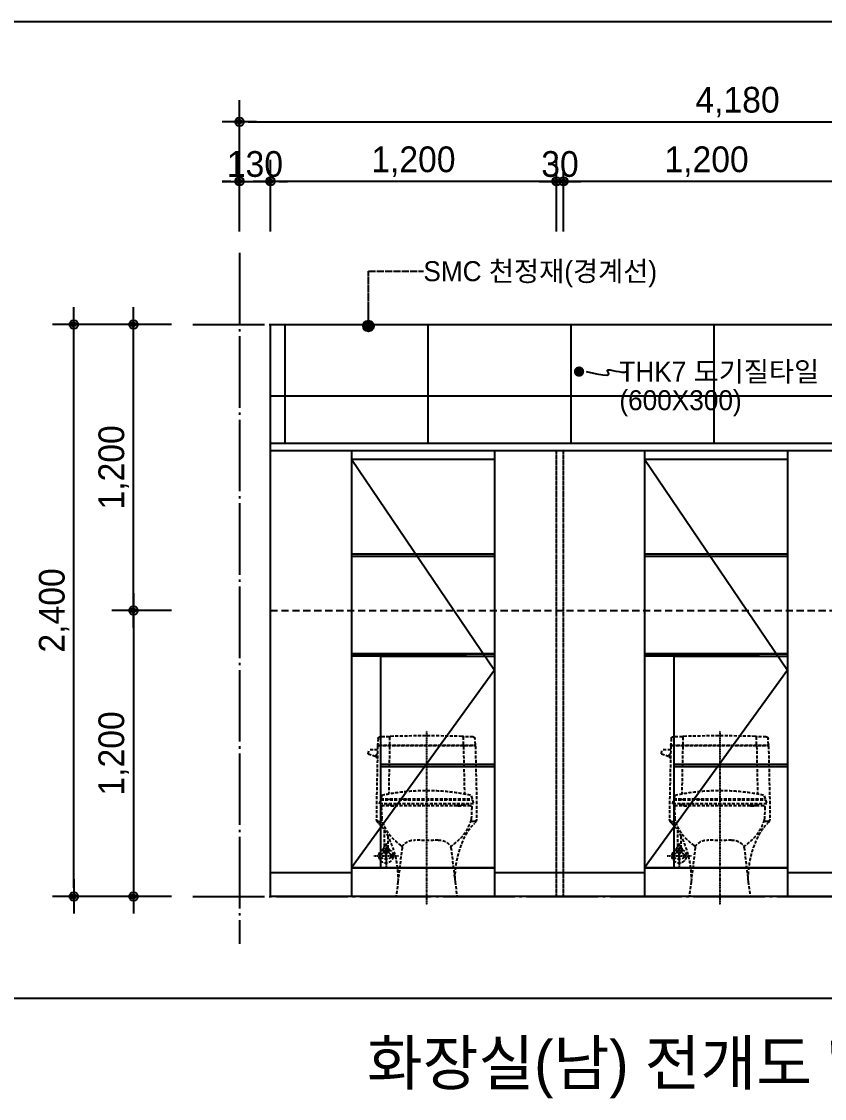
# Model space of a CAD drawing. Header units: millimetres. Extents: x 555 to 100215, y 750 to 17024.
# Drawn here: x 6051 to 9420, y 5429 to 9947 of the extents above; entities that cross this region are included whole.
import ezdxf
from ezdxf.enums import TextEntityAlignment as Align

# ---------------------------------------------------------------- set-up
doc = ezdxf.new("R2010")
doc.units = ezdxf.units.MM
doc.set_wipeout_variables(frame=1)
for name, pattern in [('CEN', [35, 30, -2, 1, -2]), ('CENTER', [2, 1.25, -0.25, 0.25, -0.25]), ('DASHDOT', [1, 0.5, -0.25, 0, -0.25]), ('HID', [2.3, 1.5, -0.8]), ('HIDDEN', [9.525, 6.35, -3.175])]:
    doc.linetypes.add(name, pattern=pattern)
for name, color, linetype in [('$ZCDB_AUDIT_GENERATED_600D18', 7, 'Continuous'), ('4A.TEC TEXT', 7, 'Continuous'), ('4A.TEC TEXT 2', 3, 'Continuous'), ('4A.TEC 해치 1', 9, 'Continuous'), ('9', 9, 'Continuous'), ('CEN', 1, 'CEN'), ('CENTER', 1, 'CENTER'), ('DIM', 7, 'Continuous'), ('ELE', 7, 'Continuous'), ('ETC', 8, 'Continuous'), ('SY', 1, 'Continuous'), ('WAL', 3, 'Continuous'), ('WID', 4, 'Continuous')]:
    doc.layers.add(name, color=color, linetype=linetype)
doc.styles.add('나눔고딕', font='')
doc.styles.add('돋움', font='')
doc.styles.get('나눔고딕').set_extended_font_data('Dotum')
doc.styles.get('돋움').set_extended_font_data('Dotum')
doc.dimstyles.new('DIM_600(외부치수)', dxfattribs={"dimscale": 400, "dimtxt": 3.3, "dimasz": 1, "dimexe": 2, "dimexo": 2, "dimgap": 1, "dimtad": 1, "dimdec": 0, "dimdsep": 46, "dimlunit": 6, "dimtxsty": '나눔고딕', "dimblk1": 'DIMDOT', "dimblk2": 'DIMDOT', "dimsah": 1, "dimcen": 2.5, "dimdle": 1.5, "dimclrd": 8, "dimclre": 8, "dimclrt": 3, "dimadec": 0, "dimazin": 0, "dimtfac": 1, "dimtdec": 0, "dimtix": 1, "dimtmove": 2, "dimatfit": 3, "dimldrblk": 'DIMDOT', "dimfxl": 1, "dimtvp": 1, "dimtolj": 1, "dimtzin": 0, "dimarcsym": 0})

# ---------------------------------------------------------------- blocks, each defined once
blk = doc.blocks.new('DIMDOT')
at = {"color": 0}
blk.add_line((-2, 0), (2, 0), dxfattribs=at)
for radius in [0.5, 0.25]:
    blk.add_circle((0, 0), radius, dxfattribs=at)
blk = doc.blocks.new('*D251')
at = {"layer": '$ZCDB_AUDIT_GENERATED_600D18', "color": 8, "lineweight": -2, "transparency": 16777216}
for p, q in [((6965.2, 9066.4, 0), (6965.2, 9366.4, 0)), ((7095.2, 9066.4, 0), (7095.2, 9366.4, 0)), ((6929.2, 9276.4, 0), (6893.2, 9276.4, 0)), ((6965.2, 9276.4, 0), (7095.2, 9276.4, 0)), ((7131.2, 9276.4, 0), (7167.2, 9276.4, 0))]:
    blk.add_line(p, q, dxfattribs=at)
at = {"layer": 'Defpoints', "color": 0, "transparency": 16777216}
for p in [(7095.2, 9276.4, 0), (6965.2, 8976.4, 0), (7095.2, 8976.4, 0)]:
    blk.add_point(p, dxfattribs=at)
at = {"layer": '$ZCDB_AUDIT_GENERATED_600D18', "color": 8, "lineweight": -2, "transparency": 16777216, "xscale": 36, "yscale": 36, "zscale": 36}
blk.add_blockref('DIMDOT', (6965.2, 9276.4, 0), dxfattribs=at)
at = {"layer": '$ZCDB_AUDIT_GENERATED_600D18', "color": 8, "lineweight": -2, "transparency": 16777216, "xscale": 36, "yscale": 36, "zscale": 36, "rotation": 180}
blk.add_blockref('DIMDOT', (7095.2, 9276.4, 0), dxfattribs=at)
at = {"layer": '$ZCDB_AUDIT_GENERATED_600D18', "color": 3, "transparency": 16777216, "insert": (7030.2, 9348.5, 0), "char_height": 108, "attachment_point": 5, "style": '나눔고딕'}
blk.add_mtext('\\A1;130', dxfattribs=at)
blk = doc.blocks.new('*D252')
at = {"layer": '$ZCDB_AUDIT_GENERATED_600D18', "color": 8, "lineweight": -2, "transparency": 16777216}
for p, q in [((6965.2, 9066.4), (6965.2, 9616.4)), ((11145.2, 9066.4), (11145.2, 9616.4)), ((7001.2, 9526.4), (11109.2, 9526.4))]:
    blk.add_line(p, q, dxfattribs=at)
at = {"layer": 'Defpoints', "color": 0, "transparency": 16777216}
for p in [(11145.2, 9526.4), (6965.2, 8976.4, 0), (11145.2, 8976.4, 0)]:
    blk.add_point(p, dxfattribs=at)
at = {"layer": '$ZCDB_AUDIT_GENERATED_600D18', "color": 8, "lineweight": -2, "transparency": 16777216, "xscale": 36, "yscale": 36, "zscale": 36, "rotation": 180}
blk.add_blockref('DIMDOT', (6965.2, 9526.4), dxfattribs=at)
at = {"layer": '$ZCDB_AUDIT_GENERATED_600D18', "color": 8, "lineweight": -2, "transparency": 16777216, "xscale": 36, "yscale": 36, "zscale": 36}
blk.add_blockref('DIMDOT', (11145.2, 9526.4), dxfattribs=at)
at = {"layer": '$ZCDB_AUDIT_GENERATED_600D18', "color": 3, "transparency": 16777216, "insert": (9055.2, 9608.9), "char_height": 108, "attachment_point": 5, "style": '나눔고딕'}
blk.add_mtext('\\A1;4,180', dxfattribs=at)
blk = doc.blocks.new('*D253')
at = {"layer": '$ZCDB_AUDIT_GENERATED_600D18', "color": 8, "lineweight": -2, "transparency": 16777216}
for p, q in [((6680.2, 8676.4, 0), (6180.2, 8676.4, 0)), ((6270.2, 6312.4, 0), (6270.2, 8640.4, 0)), ((6680.2, 6276.4, 0), (6180.2, 6276.4, 0))]:
    blk.add_line(p, q, dxfattribs=at)
at = {"layer": 'Defpoints', "color": 0, "transparency": 16777216}
for p in [(6270.2, 8676.4, 0), (6770.2, 8676.4, 0), (6770.2, 6276.4, 0)]:
    blk.add_point(p, dxfattribs=at)
at = {"layer": '$ZCDB_AUDIT_GENERATED_600D18', "color": 8, "lineweight": -2, "transparency": 16777216, "xscale": 36, "yscale": 36, "zscale": 36}
for p, rotation in [((6270.2, 8676.4, 0), 90), ((6270.2, 6276.4, 0), 270)]:
    blk.add_blockref('DIMDOT', p, dxfattribs=dict(at, rotation=rotation))
at = {"layer": '$ZCDB_AUDIT_GENERATED_600D18', "color": 3, "transparency": 16777216, "insert": (6187.7, 7476.4, 0), "char_height": 108, "attachment_point": 5, "rotation": 90, "style": '나눔고딕'}
blk.add_mtext('\\A1;2,400', dxfattribs=at)
blk = doc.blocks.new('*D254')
at = {"layer": '$ZCDB_AUDIT_GENERATED_600D18', "color": 8, "lineweight": -2, "transparency": 16777216}
for p, q in [((6680.2, 7476.4), (6430.2, 7476.4)), ((6520.2, 7440.4), (6520.2, 6312.4)), ((6680.2, 6276.4), (6430.2, 6276.4))]:
    blk.add_line(p, q, dxfattribs=at)
at = {"layer": 'Defpoints', "color": 0, "transparency": 16777216}
for p in [(6770.2, 7476.4, 0), (6520.2, 6276.4), (6770.2, 6276.4, 0)]:
    blk.add_point(p, dxfattribs=at)
at = {"layer": '$ZCDB_AUDIT_GENERATED_600D18', "color": 8, "lineweight": -2, "transparency": 16777216, "xscale": 36, "yscale": 36, "zscale": 36}
for p, rotation in [((6520.2, 7476.4), 90), ((6520.2, 6276.4), 270)]:
    blk.add_blockref('DIMDOT', p, dxfattribs=dict(at, rotation=rotation))
at = {"layer": '$ZCDB_AUDIT_GENERATED_600D18', "color": 3, "transparency": 16777216, "insert": (6437.7, 6876.4), "char_height": 108, "attachment_point": 5, "rotation": 90, "style": '나눔고딕'}
blk.add_mtext('\\A1;1,200', dxfattribs=at)
blk = doc.blocks.new('*D255')
at = {"layer": '$ZCDB_AUDIT_GENERATED_600D18', "color": 8, "lineweight": -2, "transparency": 16777216}
for p, q in [((6680.2, 8676.4), (6430.2, 8676.4)), ((6520.2, 7512.4), (6520.2, 8640.4)), ((6680.2, 7476.4), (6430.2, 7476.4))]:
    blk.add_line(p, q, dxfattribs=at)
at = {"layer": 'Defpoints', "color": 0, "transparency": 16777216}
for p in [(6520.2, 8676.4), (6770.2, 8676.4, 0), (6770.2, 7476.4, 0)]:
    blk.add_point(p, dxfattribs=at)
at = {"layer": '$ZCDB_AUDIT_GENERATED_600D18', "color": 8, "lineweight": -2, "transparency": 16777216, "xscale": 36, "yscale": 36, "zscale": 36}
for p, rotation in [((6520.2, 8676.4), 90), ((6520.2, 7476.4), 270)]:
    blk.add_blockref('DIMDOT', p, dxfattribs=dict(at, rotation=rotation))
at = {"layer": '$ZCDB_AUDIT_GENERATED_600D18', "color": 3, "transparency": 16777216, "insert": (6437.7, 8076.4), "char_height": 108, "attachment_point": 5, "rotation": 90, "style": '나눔고딕'}
blk.add_mtext('\\A1;1,200', dxfattribs=at)
blk = doc.blocks.new('*D257')
at = {"layer": '$ZCDB_AUDIT_GENERATED_600D18', "color": 8, "lineweight": -2, "transparency": 16777216}
for p, q in [((7095.2, 9066.4, 0), (7095.2, 9366.4, 0)), ((8295.2, 9066.4, 0), (8295.2, 9366.4, 0)), ((8259.2, 9276.4, 0), (7131.2, 9276.4, 0))]:
    blk.add_line(p, q, dxfattribs=at)
at = {"layer": 'Defpoints', "color": 0, "transparency": 16777216}
for p in [(7095.2, 9276.4, 0), (7095.2, 8976.4, 0), (8295.2, 8976.4, 0)]:
    blk.add_point(p, dxfattribs=at)
at = {"layer": '$ZCDB_AUDIT_GENERATED_600D18', "color": 8, "lineweight": -2, "transparency": 16777216, "xscale": 36, "yscale": 36, "zscale": 36, "rotation": 180}
blk.add_blockref('DIMDOT', (7095.2, 9276.4, 0), dxfattribs=at)
at = {"layer": '$ZCDB_AUDIT_GENERATED_600D18', "color": 8, "lineweight": -2, "transparency": 16777216, "xscale": 36, "yscale": 36, "zscale": 36}
blk.add_blockref('DIMDOT', (8295.2, 9276.4, 0), dxfattribs=at)
at = {"layer": '$ZCDB_AUDIT_GENERATED_600D18', "color": 3, "transparency": 16777216, "insert": (7695.2, 9358.9, 0), "char_height": 108, "attachment_point": 5, "style": '나눔고딕'}
blk.add_mtext('\\A1;1,200', dxfattribs=at)
blk = doc.blocks.new('A$C02A307A1')
at = {"layer": '9', "color": 8, "linetype": 'HIDDEN', "ltscale": 2}
for p, q in [((5, 673, 0), (6.9, 697.4, 0)), ((14.9, 704.8, 0), (53.8, 704.8, 0)), ((55, 672.8, 0), (55, 702.8, 0)), ((365, 702.8, 0), (365, 672.8, 0)), ((366.2, 704.8, 0), (405.1, 704.8, 0)), ((413.1, 697.4, 0), (415, 673, 0)), ((5, 664.9, 0), (0, 434.8, 0)), ((6.3, 667.3, 0), (8.7, 668.9, 0)), ((11.5, 669.8, 0), (8, 669.8, 0)), ((412, 667.8, 0), (8, 667.8, 0)), ((408.5, 669.8, 0), (11.5, 669.8, 0)), ((55, 664.8, 0), (51, 465.5, 0)), ((365, 664.8, 0), (369, 465.5, 0)), ((412, 669.8, 0), (408.5, 669.8, 0)), ((413.7, 667.3, 0), (411.3, 668.9, 0)), ((415, 664.9, 0), (420, 434.8, 0)), ((415.3, 649.8, 0), (451.3, 650.6, 0)), ((425.9, 624, 0), (415.7, 634.8, 0)), ((454.2, 633, 0), (425.9, 624, 0)), ((454.2, 633, 0), (451.3, 650.6, 0)), ((417.6, 614.8, 0), (416.1, 614.8, 0)), ((17.5, 444.8, 0), (22.5, 459.8, 0)), ((397.5, 459.8, 0), (402.5, 444.8, 0)), ((0, 434.8, 0), (0, 357.8, 0)), ((17.5, 439.8, 0), (12.5, 422.8, 0)), ((12.5, 422.8, 0), (407.5, 422.8, 0)), ((402.5, 444.8, 0), (17.5, 444.8, 0)), ((402.5, 439.8, 0), (17.5, 439.8, 0)), ((20, 409.5, 0), (22.4, 362.6, 0)), ((25, 414.8, 0), (395, 414.8, 0)), ((50.2, 422.8, 0), (50, 414.8, 0)), ((50.6, 444.8, 0), (50.5, 439.8, 0)), ((60, 414.8, 0), (60, 422.8, 0)), ((80, 414.8, 0), (60, 414.8, 0)), ((80, 422.8, 0), (80, 414.8, 0)), ((110, 444.8, 0), (110, 439.8, 0)), ((125, 444.8, 0), (125, 439.8, 0)), ((295, 444.8, 0), (295, 439.8, 0)), ((310, 444.8, 0), (310, 439.8, 0)), ((340, 414.8, 0), (340, 422.8, 0)), ((360, 414.8, 0), (340, 414.8, 0)), ((360, 422.8, 0), (360, 414.8, 0)), ((369.4, 444.8, 0), (369.5, 439.8, 0)), ((369.8, 422.8, 0), (370, 414.8, 0)), ((400, 409.5, 0), (397.6, 362.6, 0)), ((407.5, 422.8, 0), (402.5, 439.8, 0)), ((420, 434.8, 0), (420, 357.8, 0)), ((8, 349.8, 0), (25.1, 349.8, 0)), ((412, 349.8, 0), (394.9, 349.8, 0)), ((372.5, 287.8, 0), (372.5, 237.5, 0)), ((387.5, 313.6, 0), (387.5, 237.5, 0)), ((107.4, 240.2, 0), (90, 96.7, 0)), ((312.6, 240.2, 0), (330, 96.7, 0)), ((368, 237.5, 0), (392, 237.5, 0)), ((368, 224.5, 0), (368, 237.5, 0)), ((392, 237.5, 0), (392, 224.5, 0)), ((392, 224.5, 0), (368, 224.5, 0)), ((369.5, 224.5, 0), (369.5, 217.1, 0)), ((390.5, 224.5, 0), (390.5, 217.1, 0)), ((90, 96.7, 0), (82.5, 34.8, 0)), ((330, 96.7, 0), (337.5, 34.8, 0))]:
    blk.add_line(p, q, dxfattribs=at)
for centre, radius in [((373, 231.2, 0), 5), ((386.9, 230.9, 0), 5), ((380, 204.8, 0), 4.5)]:
    blk.add_circle(centre, radius, dxfattribs=at)
for centre, radius, start, end in [((14.9, 696.8, 0), 8, 90, 175.5165), ((53.8, 707.8, 0), 3, 270, 321.316), ((60, 702.8, 0), 5, 141.316, 180), ((60, 702.8, 0), 5, 91.5278, 141.316), ((210, -4921.2, 0), 5631, 88.4722, 91.5278), ((360, 702.8, 0), 5, 38.684, 88.4722), ((366.2, 707.8, 0), 3, 218.684, 270), ((360, 702.8, 0), 5, 0, 38.684), ((405.1, 696.8, 0), 8, 4.4835, 90), ((8, 672.8, 0), 3, 175.5165, 270), ((8, 664.8, 0), 3, 124.3441, 178.7548), ((8, 664.8, 0), 3, 90, 124.3441), ((11.5, 664.8, 0), 5, 90, 124.3441), ((58, 672.8, 0), 3, 180, 270), ((58, 664.8, 0), 3, 90, 178.8561), ((362, 672.8, 0), 3, 270, 0), ((362, 664.8, 0), 3, 1.1439, 90), ((408.5, 664.8, 0), 5, 55.6559, 90), ((412, 672.8, 0), 3, 270, 4.4835), ((412, 664.8, 0), 3, 55.6559, 90), ((412, 664.8, 0), 3, 0, 55.6559), ((397.3, 629.4, 0), 25, 324.3801, 356.5309), ((210, -409.1, 0), 888.9, 77.8229, 102.1771), ((25, 409.8, 0), 5, 90, 180), ((395, 409.8, 0), 5, 0, 90), ((52.3, 364.1, 0), 30, 182.8696, 197.1667), ((367.7, 364.1, 0), 30, 342.8333, 357.1304), ((8, 357.8, 0), 8, 180, 197.5009), ((29, 364.4, 0), 30, 197.5009, 225.3669), ((8, 357.8, 0), 8, 197.5009, 270), ((-132.6, 200.7, 0), 200, 27.5064, 45.3669), ((214.7, 414.3, 0), 200, 197.1667, 236.3347), ((205.3, 414.3, 0), 200, 303.6653, 342.8333), ((552.6, 200.7, 0), 200, 134.6331, 152.4936), ((412, 357.8, 0), 8, 270, 342.499), ((391, 364.4, 0), 30, 314.6331, 342.4991), ((412, 357.8, 0), 8, 342.499, 0), ((-310, 108.4, 0), 400, 360, 27.5064), ((157.6, 211.4, 0), 60, 86.869, 147.3829), ((210, 1170, 0), 900, 266.869, 273.131), ((262.4, 211.4, 0), 60, 32.6171, 93.131), ((730, 108.4, 0), 400, 152.4936, 180), ((99.4, 241.2, 0), 8, 353.0931, 56.3347), ((320.6, 241.2, 0), 8, 123.6653, 186.907), ((380, 204.8, 0), 30, 113.5783, 66.4219), ((362, 204.8, 0), 7, 132.501, 227.499), ((380, 185.1, 0), 33.6, 47.499, 132.501), ((380, 224.4, 0), 33.6, 227.499, 312.501), ((398, 204.8, 0), 7, 312.501, 47.499)]:
    blk.add_arc(centre, radius, start, end, dxfattribs=at)
at = {"layer": 'CENTER', "color": 1, "linetype": 'DASHDOT'}
for p, q in [((210, 729.6, 0), (210, 0, 0)), ((380, 258.2, 0), (380, 155.2, 0)), ((430.8, 204.8, 0), (327.2, 204.8, 0))]:
    blk.add_line(p, q, dxfattribs=at)
blk = doc.blocks.new('zw$D37')
at = {"layer": 'ELE', "color": 6}
for p, q in [((0, 1934.8, 0), (2460, 1934.8, 0)), ((0, 1930.5, 0), (0, 30.5, 0)), ((0, 1904.8, 0), (2460, 1904.8, 0)), ((290, 1904.8, 0), (290, 34.8, 0)), ((890, 1904.8, 0), (890, 34.8, 0)), ((1520, 1904.8, 0), (1520, 34.8, 0)), ((2120, 1904.8, 0), (2120, 34.8, 0)), ((890, 1869.8, 0), (290, 1869.8, 0)), ((2120, 1869.8, 0), (1520, 1869.8, 0)), ((890, 154.8, 0), (290, 154.8, 0)), ((890, 154.8, 0), (290, 154.8, 0)), ((290, 154.8), (890, 154.8, 0)), ((2120, 154.8, 0), (1520, 154.8, 0)), ((2120, 154.8, 0), (1520, 154.8, 0)), ((1520, 154.8, 0), (2120, 154.8, 0)), ((290, 134.8, 0), (0, 134.8, 0)), ((1230, 134.8, 0), (890, 134.8, 0)), ((1520, 134.8, 0), (1230, 134.8, 0)), ((2460, 134.8, 0), (2120, 134.8, 0))]:
    blk.add_line(p, q, dxfattribs=at)
at = {"layer": 'ELE', "color": 8}
for p, q in [((890, 1472.3, 0), (290, 1472.3, 0)), ((890, 1462.3, 0), (290, 1462.3, 0)), ((2120, 1472.3, 0), (1520, 1472.3, 0)), ((2120, 1462.3, 0), (1520, 1462.3, 0)), ((290, 1052.3, 0), (890, 1052.3, 0)), ((890, 1052.3, 0), (290, 1052.3, 0)), ((767.5, 1042.3, 0), (290, 1042.3, 0)), ((407.5, 1042.3, 0), (890, 1042.3, 0)), ((767.5, 1052.3, 0), (767.5, 154.8, 0)), ((1520, 1052.3, 0), (2120, 1052.3, 0)), ((2120, 1052.3, 0), (1520, 1052.3, 0)), ((1997.5, 1042.3, 0), (1520, 1042.3, 0)), ((1637.5, 1042.3, 0), (2120, 1042.3, 0)), ((1997.5, 1052.3, 0), (1997.5, 154.8, 0)), ((767.5, 589.8, 0), (290, 589.8, 0)), ((1997.5, 589.8, 0), (1520, 589.8, 0)), ((767.5, 579.8, 0), (290, 579.8, 0)), ((1997.5, 579.8, 0), (1520, 579.8, 0))]:
    blk.add_line(p, q, dxfattribs=at)
at = {"layer": 'ELE', "color": 5, "linetype": 'HIDDEN', "ltscale": 0.2, "elevation": 0}
for points in [[(30, 34.8), (30, 1904.8)], [(1230, 34.8), (1230, 1904.8)], [(1260, 34.8), (1260, 1904.8)]]:
    blk.add_lwpolyline(points, dxfattribs=at)
at = {"layer": 'ETC', "color": 1}
for p, q in [((890, 1869.8, 0), (290, 984.8, 0)), ((2120, 1869.8, 0), (1520, 984.8, 0)), ((290, 984.8, 0), (890, 154.8, 0)), ((1520, 984.8, 0), (2120, 154.8, 0))]:
    blk.add_line(p, q, dxfattribs=at)
at = {"layer": 'DIM', "color": 8}
for p in [(365, 0, 0), (1595, 0, 0)]:
    blk.add_blockref('A$C02A307A1', p, dxfattribs=at)
blk = doc.blocks.new('*D304')
at = {"layer": '$ZCDB_AUDIT_GENERATED_600D18', "color": 8, "lineweight": -2, "transparency": 16777216}
for p, q in [((8295.2, 9066.4, 0), (8295.2, 9366.4, 0)), ((8325.2, 9066.4, 0), (8325.2, 9366.4, 0)), ((8259.2, 9276.4, 0), (8223.2, 9276.4, 0)), ((8295.2, 9276.4, 0), (8325.2, 9276.4, 0)), ((8361.2, 9276.4, 0), (8397.2, 9276.4, 0))]:
    blk.add_line(p, q, dxfattribs=at)
at = {"layer": 'Defpoints', "color": 0, "transparency": 16777216}
for p in [(8325.2, 9276.4, 0), (8295.2, 8976.4, 0), (8325.2, 8976.4, 0)]:
    blk.add_point(p, dxfattribs=at)
at = {"layer": '$ZCDB_AUDIT_GENERATED_600D18', "color": 8, "lineweight": -2, "transparency": 16777216, "xscale": 36, "yscale": 36, "zscale": 36}
blk.add_blockref('DIMDOT', (8295.2, 9276.4, 0), dxfattribs=at)
at = {"layer": '$ZCDB_AUDIT_GENERATED_600D18', "color": 8, "lineweight": -2, "transparency": 16777216, "xscale": 36, "yscale": 36, "zscale": 36, "rotation": 180}
blk.add_blockref('DIMDOT', (8325.2, 9276.4, 0), dxfattribs=at)
at = {"layer": '$ZCDB_AUDIT_GENERATED_600D18', "color": 3, "transparency": 16777216, "insert": (8310.2, 9348.5, 0), "char_height": 108, "attachment_point": 5, "style": '나눔고딕'}
blk.add_mtext('\\A1;30', dxfattribs=at)
blk = doc.blocks.new('*D305')
at = {"layer": '$ZCDB_AUDIT_GENERATED_600D18', "color": 8, "lineweight": -2, "transparency": 16777216}
for p, q in [((8325.2, 9066.4, 0), (8325.2, 9366.4, 0)), ((9525.2, 9066.4, 0), (9525.2, 9366.4, 0)), ((9489.2, 9276.4, 0), (8361.2, 9276.4, 0))]:
    blk.add_line(p, q, dxfattribs=at)
at = {"layer": 'Defpoints', "color": 0, "transparency": 16777216}
for p in [(8325.2, 9276.4, 0), (8325.2, 8976.4, 0), (9525.2, 8976.4, 0)]:
    blk.add_point(p, dxfattribs=at)
at = {"layer": '$ZCDB_AUDIT_GENERATED_600D18', "color": 8, "lineweight": -2, "transparency": 16777216, "xscale": 36, "yscale": 36, "zscale": 36, "rotation": 180}
blk.add_blockref('DIMDOT', (8325.2, 9276.4, 0), dxfattribs=at)
at = {"layer": '$ZCDB_AUDIT_GENERATED_600D18', "color": 8, "lineweight": -2, "transparency": 16777216, "xscale": 36, "yscale": 36, "zscale": 36}
blk.add_blockref('DIMDOT', (9525.2, 9276.4, 0), dxfattribs=at)
at = {"layer": '$ZCDB_AUDIT_GENERATED_600D18', "color": 3, "transparency": 16777216, "insert": (8925.2, 9358.9, 0), "char_height": 108, "attachment_point": 5, "style": '나눔고딕'}
blk.add_mtext('\\A1;1,200', dxfattribs=at)

msp = doc.modelspace()

# ---------------------------------------------------------------- hatches: boundary and pattern name
at = {"layer": 'SY', "ltscale": 0.05}
h = msp.add_hatch(color=256, dxfattribs=at)
edge = h.paths.add_edge_path()
edge.add_arc((7506.28, 8669.53), 22.53, -630, -270, ccw=False)

# ---------------------------------------------------------------- linework, layer by layer
at = {"color": 3}
msp.add_line((555, 9946.87), (22275, 9946.87), dxfattribs=at)
at = {"color": 8}
for p, q in [((7155.2, 8676.39, 0), (7155.2, 6276.39, 0)), ((7755.2, 8676.39, 0), (7755.2, 6276.39, 0)), ((8355.2, 8676.39, 0), (8355.2, 6276.39, 0)), ((8955.2, 8676.39, 0), (8955.2, 6276.39, 0)), ((7095.2, 8376.39, 0), (11015.2, 8376.39, 0)), ((7095.2, 8076.39, 0), (11015.2, 8076.39, 0)), ((7095.2, 7776.39, 0), (11015.2, 7776.39, 0)), ((11015.2, 7476.39, 0), (7095.2, 7476.39, 0)), ((7095.2, 7176.39, 0), (11015.2, 7176.39, 0)), ((7095.2, 6876.39, 0), (11015.2, 6876.39, 0)), ((7095.2, 6576.39, 0), (11015.2, 6576.39, 0))]:
    msp.add_line(p, q, dxfattribs=at)
at = {"color": 4}
msp.add_line((22275, 5848.44), (555, 5848.44), dxfattribs=at)
at = {"layer": 'CEN', "ltscale": 10}
for p, q in [((6965.2, 8976.39, 0), (6965.2, 6078.39, 0)), ((6770.2, 8676.39, 0), (11315.2, 8676.39, 0)), ((6770.2, 6276.39, 0), (11315.2, 6276.39, 0))]:
    msp.add_line(p, q, dxfattribs=at)
at = {"layer": 'CEN', "elevation": 0}
msp.add_lwpolyline([(7506.28, 8669.53), (7506.28, 8899.56), (7737.05, 8899.56)], dxfattribs=at)
at = {"layer": 'SY', "ltscale": 0.05, "const_width": 21.52, "elevation": 0}
msp.add_lwpolyline([(8379.45, 8478.31, -1), (8400.97, 8478.31, -1)], format="xyb", close=True, dxfattribs=at)
at = {"layer": 'SY', "ltscale": 0.05}
msp.add_lwpolyline([(8420.21, 8478.31), (8462.71, 8468.61), (8490.58, 8464.14), (8506.67, 8463.78), (8513.78, 8466.42), (8514.74, 8470.94), (8512.39, 8476.23), (8509.54, 8481.18), (8509.02, 8484.66), (8512.99, 8485.86), (8520.98, 8485.15), (8531.84, 8483.21), (8544.44, 8480.69), (8557.63, 8478.28), (8570.27, 8476.63), (8581.24, 8476.42), (8589.37, 8478.31)], dxfattribs=at)
msp.add_circle((7506.28, 8669.53, 0), 22.53, dxfattribs=at)

# ---------------------------------------------------------------- texts
at = {"layer": '4A.TEC TEXT', "style": '돋움'}
for s, p in [('SMC 천정재(경계선)', (7737.05, 8899.56, 0)), ('THK7 도기질타일', (8559.37, 8478.31, 0)), ('(600X300)', (8559.37, 8358.31, 0))]:
    msp.add_text(s, height=84, dxfattribs=at).set_placement(p, align=Align.MIDDLE_LEFT)
at = {"layer": '4A.TEC TEXT 2', "color": 3, "style": '나눔고딕'}
msp.add_text("화장실(남) 전개도 'B'", height=186.3, dxfattribs=at).set_placement((8595.51, 5578.3), align=Align.MIDDLE_CENTER)

# ---------------------------------------------------------------- dimensions: what is measured, and where the dimension line sits
at = {"layer": '$ZCDB_AUDIT_GENERATED_600D18'}
for base, p2, picture, middle in [((11145.2, 9526.39, 0), (11145.2, 8976.39, 0), '*D252', (9055.2, 9608.86, 0)), ((7095.2, 9276.39, 0), (7095.2, 8976.39, 0), '*D251', (7030.2, 9348.46, 0))]:
    dim = msp.add_linear_dim(base=base, p1=(6965.2, 8976.39, 0), p2=p2, dimstyle='DIM_600(외부치수)', override={"dimscale": 300, "dimtxt": 0.36, "dimasz": 0.12, "dimexe": 0.3, "dimexo": 0.3, "dimgap": 0.06, "dimdec": 1, "dimblk1": 'DIMDOT', "dimblk2": 'DIMDOT', "dimdle": 0.06}, dxfattribs=at)
    dim.commit()
    dim.dimension.update_dxf_attribs({"geometry": picture, "text_midpoint": middle})
for base, p1, p2, angle, picture, middle in [((7095.2, 9276.39, 0), (8295.2, 8976.39, 0), (7095.2, 8976.39, 0), 180, '*D257', (7695.2, 9358.86, 0)), ((8325.2, 9276.39, 0), (8295.2, 8976.39, 0), (8325.2, 8976.39, 0), 0, '*D304', (8310.2, 9348.46, 0)), ((8325.2, 9276.39, 0), (9525.2, 8976.39, 0), (8325.2, 8976.39, 0), 180, '*D305', (8925.2, 9358.86, 0))]:
    dim = msp.add_linear_dim(base=base, p1=p1, p2=p2, angle=angle, dimstyle='DIM_600(외부치수)', override={"dimscale": 300, "dimtxt": 0.36, "dimasz": 0.12, "dimexe": 0.3, "dimexo": 0.3, "dimgap": 0.06, "dimdec": 1, "dimblk1": 'DIMDOT', "dimblk2": 'DIMDOT', "dimdle": 0.06}, dxfattribs=at)
    dim.commit()
    dim.dimension.update_dxf_attribs({"geometry": picture, "text_midpoint": middle})
for p1, p2, distance, picture, middle in [((6770.2, 6276.39, 0), (6770.2, 8676.39, 0), 500, '*D253', (6187.72, 7476.39, 0)), ((6770.2, 7476.39, 0), (6770.2, 8676.39, 0), 250, '*D255', (6437.72, 8076.39, 0)), ((6770.2, 7476.39, 0), (6770.2, 6276.39, 0), -250, '*D254', (6437.72, 6876.39, 0))]:
    dim = msp.add_aligned_dim(p1=p1, p2=p2, distance=distance, dimstyle='DIM_600(외부치수)', override={"dimscale": 300, "dimtxt": 0.36, "dimasz": 0.12, "dimexe": 0.3, "dimexo": 0.3, "dimgap": 0.06, "dimdec": 1, "dimblk1": 'DIMDOT', "dimblk2": 'DIMDOT', "dimdle": 0.06}, dxfattribs=at)
    dim.commit()
    dim.dimension.update_dxf_attribs({"geometry": picture, "text_midpoint": middle})

# ---------------------------------------------------------------- next in the draw order: wipeouts: each hides what was drawn before it
msp.add_wipeout([(7095.2, 6276.39), (7095.2, 8176.39), (9555.2, 8176.39), (9555.2, 6276.39)]).translate(0, 0, 0).dxf.layer = '4A.TEC 해치 1'

# ---------------------------------------------------------------- next in the draw order: linework, layer by layer
at = {"layer": 'WAL', "elevation": 0}
for points in [[(7095.2, 8676.39), (11015.2, 8676.39), (11015.2, 6276.39), (7095.2, 6276.39)], [(7095.2, 6276.39), (7095.2, 8676.39)]]:
    msp.add_lwpolyline(points, dxfattribs=at)
at = {"layer": 'WID', "linetype": 'HID', "ltscale": 20}
msp.add_line((7095.2, 7476.39, 0), (11015.2, 7476.39, 0), dxfattribs=at)

# ---------------------------------------------------------------- next in the draw order: block references
at = {"xscale": -1}
msp.add_blockref('zw$D37', (9555.2, 6241.6, 0), dxfattribs=at)

doc.saveas('drawing.dxf')
